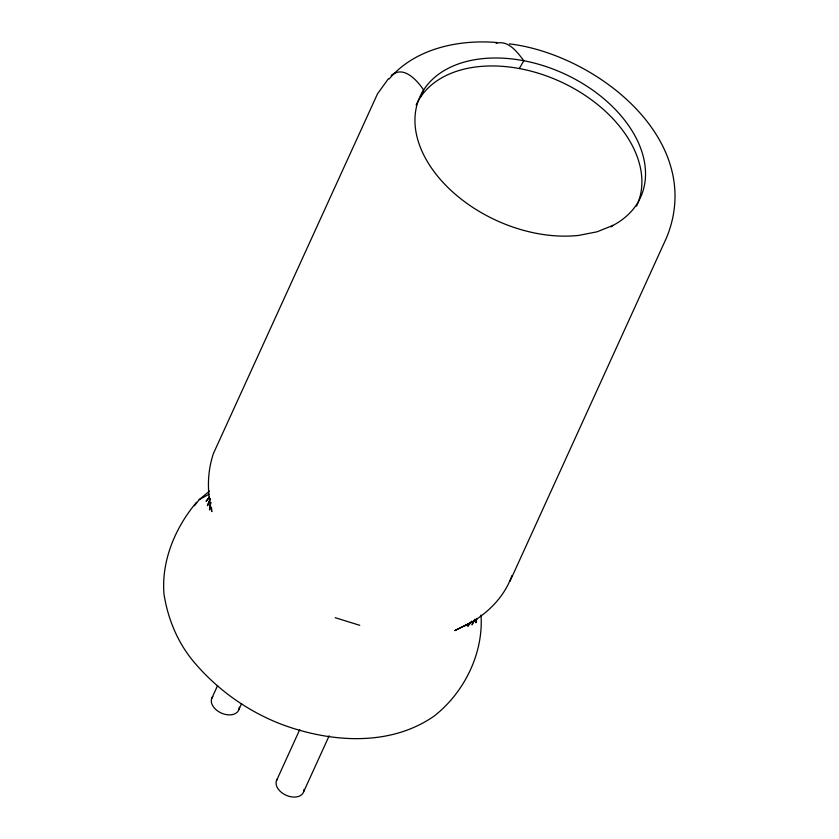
<?xml version="1.0" encoding="UTF-8"?>
<svg xmlns="http://www.w3.org/2000/svg" width="839" height="839" viewBox="0 0 839 839"><rect width="100%" height="100%" fill="white"/><g stroke="black" fill="none" stroke-linecap="round" stroke-linejoin="round"><path stroke-width="1.26" d="M210.736 502.519L209.498 509.965L210.767 502.362M476.615 619.035L475.923 622.79L476.73 619.046M465.299 625.758C485.98 615.239 504.155 597.819 511.895 575.617M210.285 498.586L207.443 505.718L210.369 498.953M420.329 97.429L423.611 90.004C417.256 80.397 403.37 64.844 391.446 75.552M474.056 620.378L472.032 624.856L474.958 619.161M211.648 698.614L217.616 685.526M238.884 709.584L241.59 703.638M276.419 780.794L299.754 729.615M303.655 791.764L329.15 735.824M509.892 581.469L666.617 237.552C706.564 139.756 595.564 54.199 509.325 43.859M519.278 68.546L523.851 60.744C517.432 52.343 508.34 39.643 496.09 43.366M194.501 505.739L199.126 499.708L209.572 491.046M389.181 78.971C414.969 48.473 458.65 39.286 497.066 42.537M209.194 497.212L206.132 501.313L209.299 497.17M471.654 621.332L467.763 626.251L471.854 621.279M196.557 502.267C175.288 527.448 161.203 560.903 163.993 594.169C167.989 619.664 178.256 644.09 195.33 663.628C218.853 690.969 249.382 712.29 283.152 724.938C331.321 742.484 389.852 746.752 433.92 716.233C463.998 692.962 483.663 653.403 481.009 615.039M388.405 78.751L377.519 93.8L213.484 453.375C207.107 472.116 207.034 492.514 211.795 511.622L211.554 507.805M391.257 75.709L394.739 72.983M611.044 226.866L613.11 225.355A121.236 80.806 24.5 0 0 571.705 77.398A121.236 80.806 24.5 0 0 415.001 123.144A121.236 80.806 24.5 0 0 578.69 235.402L597.032 231.816L613.11 225.355M208.974 494.244L199.126 499.708M335.222 617.714L359.753 625.296M416.134 105.074A121.236 80.806 24.5 0 1 560.494 81.677A121.236 80.806 24.5 0 1 636.539 206.132M239.241 707.204A14.693 9.795 24.5 0 1 222.104 713.402A14.693 9.795 24.5 0 1 212.802 696.548M304.012 789.384A14.693 9.795 24.5 0 1 286.875 795.582A14.693 9.795 24.5 0 1 277.573 778.728M472.367 621.804L454.916 630.54L472.367 621.804"/></g></svg>
